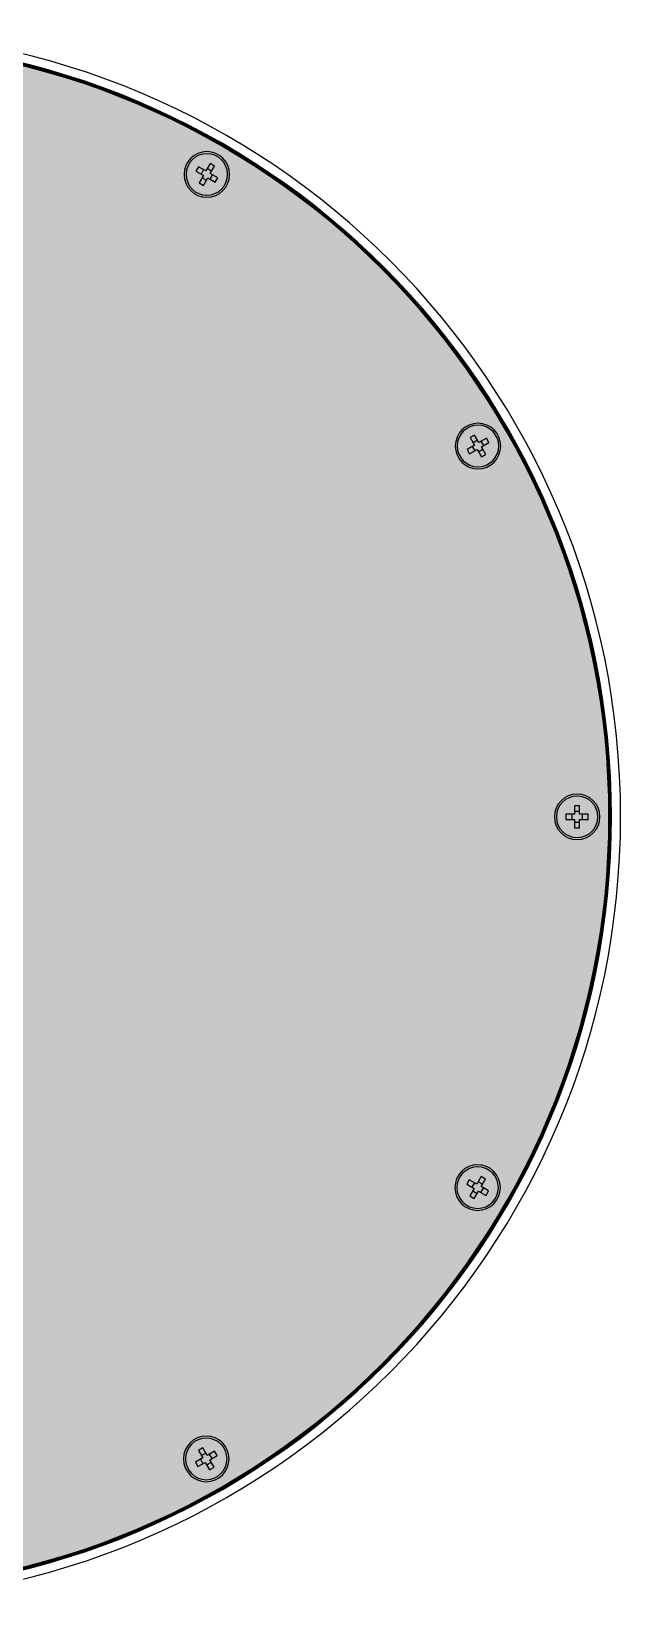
# Model space of a CAD drawing. Header units: millimetres. Extents: x 307301 to 459443, y -2888111 to -2805601.
# Drawn here: x 451734.9 to 451847.5, y -2883880 to -2883580 of the extents above; entities that cross this region are included whole.
import ezdxf

# ---------------------------------------------------------------- set-up
doc = ezdxf.new("R2010")
doc.units = ezdxf.units.MM
doc.header["$LTSCALE"] = 10
doc.header["$MEASUREMENT"] = 0
for name, color, linetype in [('$DDT_AUDIT_GENERATED_(15E)', 7, 'Continuous'), ('$DDT_AUDIT_GENERATED_(224)', 7, 'Continuous'), ('$DDT_AUDIT_GENERATED_(87)', 7, 'Continuous'), ('BMA  furniture', 6, 'Continuous'), ('Furniture - Plan', 3, 'Continuous')]:
    doc.layers.add(name, color=color, linetype=linetype)

# ---------------------------------------------------------------- blocks, each defined once
blk = doc.blocks.new('TUFTUFTU')
at = {"layer": 'Furniture - Plan', "ltscale": 0.01}
h = blk.add_hatch(color=250, dxfattribs=at)
h.dxf.hatch_style = 1
h.set_gradient(color1=(51, 51, 51), color2=(105, 105, 105), one_color=1, tint=0.41, name='INVCYLINDER')
edge = h.paths.add_edge_path()
edge.add_arc((1413476.94, -245799), 296.53, 0, 360)
at = {"layer": '$DDT_AUDIT_GENERATED_(15E)', "color": 3, "linetype": 'Continuous'}
for radius in [295.95, 295.56]:
    blk.add_circle((1413476.94, -245799), radius, dxfattribs=at)
at = {"layer": '$DDT_AUDIT_GENERATED_(15E)', "color": 6, "linetype": 'Continuous'}
for centre in [(1413335.14, -245553.66), (1413231.47, -245657.43), (1413193.57, -245799.13), (1413231.6, -245940.79), (1413335.37, -246044.47)]:
    blk.add_circle(centre, 8.71, dxfattribs=at)
at = {"layer": '$DDT_AUDIT_GENERATED_(224)', "color": 3, "linetype": 'Continuous'}
for radius in [300, 296.53, 296.13]:
    blk.add_circle((1413476.94, -245799), radius, dxfattribs=at)
at = {"layer": '$DDT_AUDIT_GENERATED_(87)', "color": 6, "linetype": 'Continuous'}
for p, q in [((1413332.18, -245550.46), (1413333.85, -245549.49)), ((1413333.85, -245549.49), (1413335.5, -245552.34)), ((1413330.97, -245554.96), (1413333.82, -245553.31)), ((1413331.94, -245556.63), (1413330.97, -245554.96)), ((1413334.79, -245554.99), (1413331.94, -245556.63)), ((1413333.82, -245553.31), (1413332.18, -245550.46)), ((1413333.89, -245555.5), (1413332.92, -245553.83)), ((1413333.3, -245552.41), (1413334.98, -245551.44)), ((1413336.44, -245557.83), (1413334.79, -245554.99)), ((1413336.99, -245554.92), (1413335.31, -245555.88)), ((1413335.5, -245552.34), (1413338.35, -245550.69)), ((1413336.4, -245551.82), (1413337.36, -245553.5)), ((1413339.32, -245552.37), (1413336.47, -245554.02)), ((1413336.47, -245554.02), (1413338.11, -245556.87)), ((1413338.35, -245550.69), (1413339.32, -245552.37)), ((1413338.11, -245556.87), (1413336.44, -245557.83)), ((1413227.3, -245656.14), (1413228.27, -245654.46)), ((1413230.15, -245657.78), (1413227.3, -245656.14)), ((1413228.27, -245654.46), (1413231.12, -245656.11)), ((1413228.51, -245660.63), (1413230.15, -245657.78)), ((1413229.25, -245657.27), (1413230.22, -245655.59)), ((1413231.12, -245656.11), (1413232.76, -245653.26)), ((1413231.64, -245655.21), (1413233.31, -245656.18)), ((1413233.69, -245657.59), (1413232.73, -245659.27)), ((1413232.76, -245653.26), (1413234.44, -245654.22)), ((1413234.44, -245654.22), (1413232.8, -245657.07)), ((1413232.8, -245657.07), (1413235.65, -245658.72)), ((1413230.18, -245661.6), (1413228.51, -245660.63)), ((1413231.31, -245659.65), (1413229.63, -245658.68)), ((1413231.83, -245658.75), (1413230.18, -245661.6)), ((1413234.68, -245660.4), (1413231.83, -245658.75)), ((1413235.65, -245658.72), (1413234.68, -245660.4)), ((1413192.6, -245794.87), (1413194.54, -245794.87)), ((1413192.61, -245798.16), (1413192.6, -245794.87)), ((1413194.54, -245794.87), (1413194.54, -245798.16)), ((1413189.32, -245798.16), (1413192.61, -245798.16)), ((1413189.32, -245800.1), (1413189.32, -245798.16)), ((1413192.61, -245800.1), (1413189.32, -245800.1)), ((1413191.57, -245800.1), (1413191.57, -245798.16)), ((1413192.61, -245797.12), (1413194.54, -245797.12)), ((1413192.61, -245803.39), (1413192.61, -245800.1)), ((1413194.54, -245801.13), (1413192.61, -245801.13)), ((1413194.54, -245798.16), (1413197.83, -245798.16)), ((1413197.83, -245800.09), (1413194.54, -245800.1)), ((1413194.54, -245800.1), (1413194.54, -245803.39)), ((1413195.58, -245798.16), (1413195.58, -245800.1)), ((1413197.83, -245798.16), (1413197.83, -245800.09)), ((1413194.54, -245803.39), (1413192.61, -245803.39)), ((1413228.63, -245937.59), (1413230.31, -245936.62)), ((1413230.28, -245940.44), (1413228.63, -245937.59)), ((1413229.76, -245939.54), (1413231.44, -245938.57)), ((1413230.31, -245936.62), (1413231.96, -245939.47)), ((1413231.96, -245939.47), (1413234.8, -245937.83)), ((1413232.85, -245938.95), (1413233.82, -245940.63)), ((1413235.77, -245939.5), (1413232.92, -245941.15)), ((1413234.8, -245937.83), (1413235.77, -245939.5)), ((1413227.43, -245942.09), (1413230.28, -245940.44)), ((1413228.4, -245943.76), (1413227.43, -245942.09)), ((1413231.25, -245942.12), (1413228.4, -245943.76)), ((1413230.35, -245942.63), (1413229.38, -245940.96)), ((1413232.89, -245944.96), (1413231.25, -245942.12)), ((1413233.44, -245942.05), (1413231.77, -245943.01)), ((1413234.57, -245944), (1413232.89, -245944.96)), ((1413232.92, -245941.15), (1413234.57, -245944)), ((1413331.2, -246043.18), (1413332.16, -246041.5)), ((1413332.16, -246041.5), (1413335.01, -246043.14)), ((1413335.01, -246043.14), (1413336.66, -246040.29)), ((1413336.66, -246040.29), (1413338.33, -246041.26)), ((1413338.33, -246041.26), (1413336.69, -246044.11)), ((1413334.05, -246044.82), (1413331.2, -246043.18)), ((1413332.4, -246047.67), (1413334.05, -246044.82)), ((1413334.08, -246048.64), (1413332.4, -246047.67)), ((1413333.15, -246044.3), (1413334.11, -246042.63)), ((1413335.2, -246046.69), (1413333.53, -246045.72)), ((1413335.72, -246045.79), (1413334.08, -246048.64)), ((1413335.53, -246042.25), (1413337.21, -246043.21)), ((1413338.57, -246047.43), (1413335.72, -246045.79)), ((1413337.59, -246044.63), (1413336.62, -246046.31)), ((1413336.69, -246044.11), (1413339.54, -246045.75)), ((1413339.54, -246045.75), (1413338.57, -246047.43))]:
    blk.add_line(p, q, dxfattribs=at)
for centre in [(1413335.14, -245553.66), (1413231.47, -245657.43), (1413193.57, -245799.13), (1413231.6, -245940.79), (1413335.37, -246044.47)]:
    blk.add_circle(centre, 7.94, dxfattribs=at)
blk = doc.blocks.new('SDTYTYT')
at = {"layer": 'Furniture - Plan', "color": 3, "xscale": 0.5000000000000486, "yscale": 0.5000000000000486, "zscale": 0.5000000000000486, "rotation": 180}
blk.add_blockref('TUFTUFTU', (925445.4, -2867082.71), dxfattribs=at)

msp = doc.modelspace()

# ---------------------------------------------------------------- block references
at = {"layer": 'BMA  furniture', "xscale": -1, "rotation": 180}
msp.add_blockref('SDTYTYT', (232990.6, -5627913.26), dxfattribs=at)

doc.saveas('drawing.dxf')
